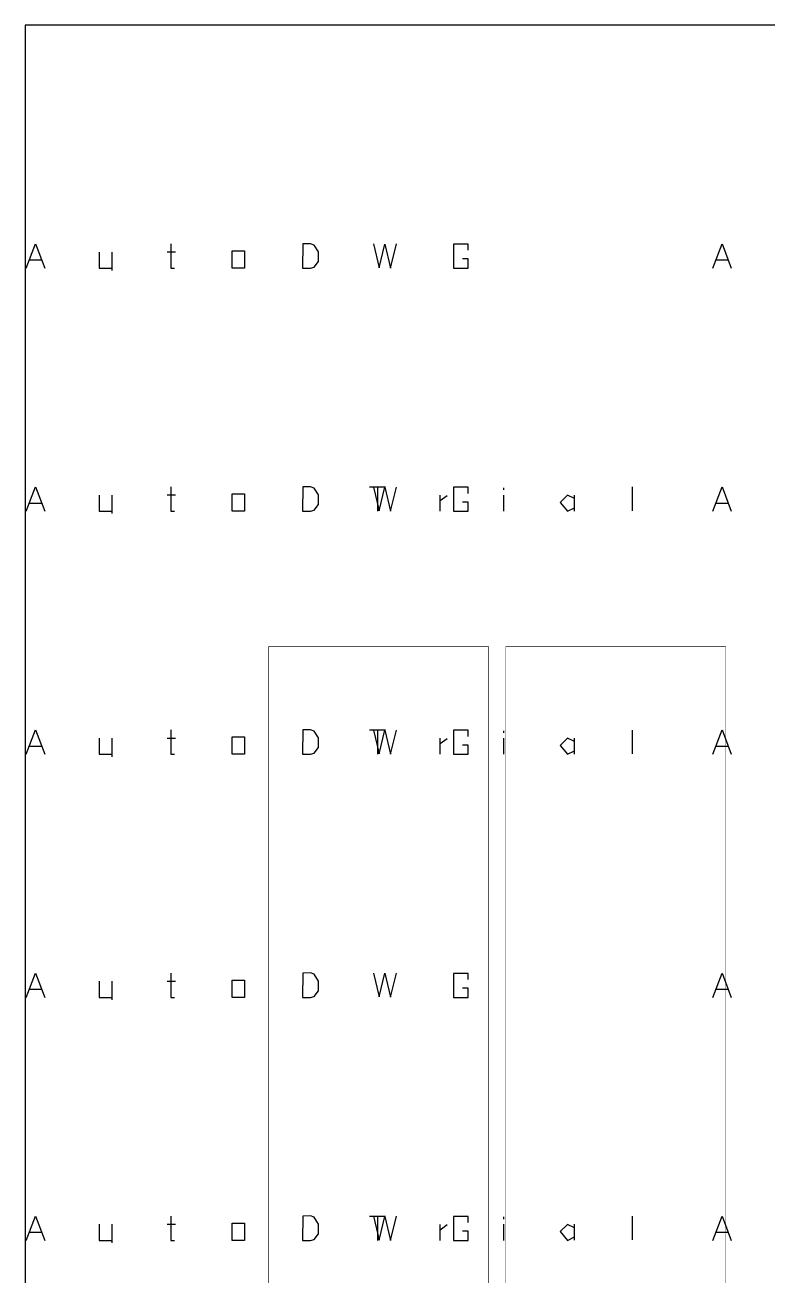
# Model space of a CAD drawing. Extents: x 0 to 595, y -1 to 841.
# Drawn here: x 0.2 to 128.9, y 624.8 to 841.4 of the extents above; entities that cross this region are included whole.
import ezdxf

# ---------------------------------------------------------------- set-up
doc = ezdxf.new("R2010")
doc.units = 0
doc.header["$MEASUREMENT"] = 0
doc.header["$XCLIPFRAME"] = 2
for name, color, linetype in [('at_Entity', 7, 'Continuous'), ('at_Rect', 7, 'Continuous'), ('at_Solid', 7, 'Continuous'), ('at_Text', 7, 'Continuous')]:
    doc.layers.add(name, color=color, linetype=linetype)
picture_1 = doc.add_image_def('image1.jpg', size_in_pixel=(1446, 2048))

msp = doc.modelspace()

# ---------------------------------------------------------------- linework, layer by layer
at = {"color": 28}
for p, q in [((119.31, 799.28), (120.91, 803.48)), ((120.91, 803.48), (122.51, 799.28)), ((119.9, 800.68), (121.9, 800.68)), ((0.42, 757.2), (2.02, 761.41)), ((2.02, 761.41), (3.62, 757.2)), ((25.45, 761.41), (25.45, 757.2)), ((36.06, 760.18), (38.23, 760.18)), ((36.06, 757.2), (36.06, 760.18)), ((38.23, 760.18), (38.23, 757.2)), ((48.3, 761.41), (48.29, 757.2)), ((49.68, 761.42), (48.3, 761.41)), ((50.31, 761.19), (49.68, 761.42)), ((51.04, 760.02), (50.31, 761.19)), ((60.54, 761.38), (61.54, 757.25)), ((61.54, 757.25), (62.54, 761.36)), ((62.54, 761.36), (63.53, 757.2)), ((63.53, 757.2), (64.53, 761.38)), ((76.97, 761.34), (74.43, 761.34)), ((74.43, 761.34), (74.43, 757.2)), ((76.95, 760.28), (76.97, 761.34)), ((1, 758.6), (3.01, 758.6)), ((13.04, 759.98), (13.04, 757.2)), ((15.24, 759.98), (15.24, 756.78)), ((24.84, 760), (26.26, 760)), ((50.29, 757.37), (51.02, 758.34)), ((51.02, 758.34), (51.04, 760.02)), ((76.97, 758.78), (75.96, 758.78)), ((76.95, 757.2), (76.97, 758.78)), ((13.04, 757.2), (15.24, 757.2)), ((25.45, 757.2), (26.11, 757.2)), ((38.23, 757.2), (36.06, 757.2)), ((48.29, 757.2), (49.65, 757.2)), ((49.65, 757.2), (50.29, 757.37)), ((74.43, 757.2), (76.95, 757.2)), ((119.31, 673.04), (120.91, 677.25)), ((120.91, 677.25), (122.51, 673.04)), ((119.9, 674.44), (121.9, 674.44)), ((0.42, 630.97), (2.02, 635.17)), ((2.02, 635.17), (3.62, 630.97)), ((25.45, 635.17), (25.45, 630.97)), ((48.3, 635.17), (48.29, 630.97)), ((49.68, 635.19), (48.3, 635.17)), ((50.31, 634.96), (49.68, 635.19)), ((51.04, 633.79), (50.31, 634.96)), ((60.54, 635.15), (61.54, 631.02)), ((61.54, 631.02), (62.54, 635.13)), ((62.54, 635.13), (63.53, 630.97)), ((63.53, 630.97), (64.53, 635.15)), ((76.97, 635.11), (74.43, 635.11)), ((74.43, 635.11), (74.43, 630.97)), ((76.95, 634.05), (76.97, 635.11)), ((1, 632.37), (3.01, 632.37)), ((13.04, 633.75), (13.04, 630.97)), ((15.24, 633.75), (15.24, 630.55)), ((24.84, 633.77), (26.26, 633.77)), ((36.06, 633.95), (38.23, 633.95)), ((36.06, 630.97), (36.06, 633.95)), ((38.23, 633.95), (38.23, 630.97)), ((51.02, 632.11), (51.04, 633.79)), ((76.97, 632.54), (75.96, 632.54)), ((76.95, 630.97), (76.97, 632.54)), ((13.04, 630.97), (15.24, 630.97)), ((25.45, 630.97), (26.11, 630.97)), ((38.23, 630.97), (36.06, 630.97)), ((48.29, 630.97), (49.65, 630.97)), ((49.65, 630.97), (50.29, 631.14)), ((50.29, 631.14), (51.02, 632.11)), ((74.43, 630.97), (76.95, 630.97))]:
    msp.add_line(p, q, dxfattribs=at)
at = {"layer": 'at_Entity', "color": 28}
for p, q in [((59.88, 719.33), (62.66, 719.33)), ((61.26, 719.33), (61.26, 715.12)), ((83.12, 718.8), (83.12, 719.17)), ((105.36, 719.31), (105.34, 715.21)), ((72.07, 717.9), (72.07, 715.12)), ((72.1, 716.96), (73.29, 717.85)), ((83.1, 717.91), (83.1, 715.12)), ((94.17, 717.9), (92.91, 716.64)), ((95.34, 717.31), (94.17, 717.9)), ((95.32, 717.91), (95.32, 715.15)), ((92.91, 716.64), (94.14, 715.12)), ((94.14, 715.12), (95.34, 715.72))]:
    msp.add_line(p, q, dxfattribs=at)
at = {"layer": 'at_Entity', "color": 7}
for points in [[(42.42, 733.79, 0.0822, 0.0822, 0), (80.44, 733.79, 0.0822, 0.0822, 0)], [(42.42, 205.75, 0.0822, 0.0822, 0), (42.42, 733.79, 0.0822, 0.0822, 0)], [(80.44, 733.79, 0.0822, 0.0822, 0), (80.44, 205.75, 0.0822, 0.0822, 0)], [(83.49, 733.79, 0.0822, 0.0822, 0), (121.53, 733.79, 0.0822, 0.0822, 0)], [(83.49, 205.75, 0.0822, 0.0822, 0), (83.49, 733.79, 0.0822, 0.0822, 0)], [(121.53, 733.79, 0.0822, 0.0822, 0), (121.53, 205.75, 0.0822, 0.0822, 0)]]:
    msp.add_lwpolyline(points, format="xyseb", dxfattribs=at)
at = {"layer": 'at_Rect', "color": 28}
for p, q in [((59.88, 761.41), (62.66, 761.41)), ((61.26, 761.41), (61.26, 757.2)), ((83.12, 760.88), (83.12, 761.25)), ((105.36, 761.39), (105.34, 757.28)), ((72.07, 759.97), (72.07, 757.2)), ((72.1, 759.04), (73.29, 759.93)), ((83.1, 759.99), (83.1, 757.2)), ((94.17, 759.97), (92.91, 758.72)), ((92.91, 758.72), (94.14, 757.2)), ((95.34, 759.38), (94.17, 759.97)), ((95.32, 759.99), (95.32, 757.22)), ((94.14, 757.2), (95.34, 757.8)), ((59.88, 635.17), (62.66, 635.17)), ((61.26, 635.17), (61.26, 630.97)), ((83.12, 634.64), (83.12, 635.02)), ((105.36, 635.16), (105.34, 631.05)), ((72.07, 633.74), (72.07, 630.97)), ((72.1, 632.81), (73.29, 633.7)), ((83.1, 633.76), (83.1, 630.97)), ((94.17, 633.74), (92.91, 632.48)), ((92.91, 632.48), (94.14, 630.97)), ((95.34, 633.15), (94.17, 633.74)), ((95.32, 633.76), (95.32, 630.99)), ((94.14, 630.97), (95.34, 631.57))]:
    msp.add_line(p, q, dxfattribs=at)
at = {"layer": 'at_Solid', "color": 28}
for p, q in [((0.42, 799.28), (2.02, 803.48)), ((2.02, 803.48), (3.62, 799.28)), ((25.45, 803.48), (25.45, 799.28)), ((48.3, 803.48), (48.29, 799.28)), ((49.68, 803.5), (48.3, 803.48)), ((50.31, 803.27), (49.68, 803.5)), ((60.54, 803.46), (61.54, 799.33)), ((61.54, 799.33), (62.54, 803.44)), ((62.54, 803.44), (63.53, 799.28)), ((63.53, 799.28), (64.53, 803.46)), ((76.97, 803.42), (74.43, 803.42)), ((74.43, 803.42), (74.43, 799.28)), ((76.95, 802.36), (76.97, 803.42)), ((13.04, 802.06), (13.04, 799.28)), ((15.24, 802.06), (15.24, 798.86)), ((24.84, 802.08), (26.26, 802.08)), ((36.06, 802.26), (38.23, 802.26)), ((36.06, 799.28), (36.06, 802.26)), ((38.23, 802.26), (38.23, 799.28)), ((51.04, 802.09), (50.31, 803.27)), ((51.02, 800.42), (51.04, 802.09)), ((1, 800.68), (3.01, 800.68)), ((13.04, 799.28), (15.24, 799.28)), ((25.45, 799.28), (26.11, 799.28)), ((38.23, 799.28), (36.06, 799.28)), ((48.29, 799.28), (49.65, 799.28)), ((49.65, 799.28), (50.29, 799.45)), ((50.29, 799.45), (51.02, 800.42)), ((74.43, 799.28), (76.95, 799.28)), ((76.97, 800.85), (75.96, 800.85)), ((76.95, 799.28), (76.97, 800.85)), ((119.31, 715.12), (120.91, 719.33)), ((120.91, 719.33), (122.51, 715.12)), ((119.9, 716.52), (121.9, 716.52)), ((0.42, 673.04), (2.02, 677.25)), ((2.02, 677.25), (3.62, 673.04)), ((13.04, 675.83), (13.04, 673.04)), ((15.24, 675.83), (15.24, 672.62)), ((24.84, 675.84), (26.26, 675.84)), ((25.45, 677.25), (25.45, 673.04)), ((36.06, 676.03), (38.23, 676.03)), ((36.06, 673.04), (36.06, 676.03)), ((38.23, 676.03), (38.23, 673.04)), ((48.3, 677.25), (48.29, 673.04)), ((49.68, 677.27), (48.3, 677.25)), ((50.31, 677.04), (49.68, 677.27)), ((51.04, 675.86), (50.31, 677.04)), ((51.02, 674.19), (51.04, 675.86)), ((60.54, 677.23), (61.54, 673.1)), ((61.54, 673.1), (62.54, 677.21)), ((62.54, 677.21), (63.53, 673.05)), ((63.53, 673.05), (64.53, 677.23)), ((76.97, 677.19), (74.43, 677.19)), ((74.43, 677.19), (74.43, 673.04)), ((76.95, 676.12), (76.97, 677.19)), ((1, 674.44), (3.01, 674.44)), ((50.29, 673.21), (51.02, 674.19)), ((76.97, 674.62), (75.96, 674.62)), ((76.95, 673.04), (76.97, 674.62)), ((13.04, 673.04), (15.24, 673.04)), ((25.45, 673.04), (26.11, 673.04)), ((38.23, 673.04), (36.06, 673.04)), ((48.29, 673.04), (49.65, 673.04)), ((49.65, 673.04), (50.29, 673.21)), ((74.43, 673.04), (76.95, 673.04))]:
    msp.add_line(p, q, dxfattribs=at)
at = {"layer": 'at_Text', "color": 28}
for p, q in [((119.31, 757.2), (120.91, 761.41)), ((120.91, 761.41), (122.51, 757.2)), ((119.9, 758.6), (121.9, 758.6)), ((0.42, 715.12), (2.02, 719.33)), ((2.02, 719.33), (3.62, 715.12)), ((25.45, 719.33), (25.45, 715.12)), ((48.3, 719.33), (48.29, 715.12)), ((49.68, 719.34), (48.3, 719.33)), ((50.31, 719.11), (49.68, 719.34)), ((51.04, 717.94), (50.31, 719.11)), ((60.54, 719.31), (61.54, 715.17)), ((61.54, 715.17), (62.54, 719.28)), ((62.54, 719.28), (63.53, 715.13)), ((63.53, 715.13), (64.53, 719.31)), ((76.97, 719.27), (74.43, 719.27)), ((74.43, 719.27), (74.43, 715.12)), ((76.95, 718.2), (76.97, 719.27)), ((13.04, 717.9), (13.04, 715.12)), ((15.24, 717.9), (15.24, 714.7)), ((24.84, 717.92), (26.26, 717.92)), ((36.06, 718.11), (38.23, 718.11)), ((36.06, 715.12), (36.06, 718.11)), ((38.23, 718.11), (38.23, 715.12)), ((51.02, 716.26), (51.04, 717.94)), ((1, 716.52), (3.01, 716.52)), ((13.04, 715.12), (15.24, 715.12)), ((25.45, 715.12), (26.11, 715.12)), ((38.23, 715.12), (36.06, 715.12)), ((48.29, 715.12), (49.65, 715.12)), ((49.65, 715.12), (50.29, 715.29)), ((50.29, 715.29), (51.02, 716.26)), ((74.43, 715.12), (76.95, 715.12)), ((76.97, 716.7), (75.96, 716.7)), ((76.95, 715.12), (76.97, 716.7)), ((119.31, 630.97), (120.91, 635.17)), ((120.91, 635.17), (122.51, 630.97)), ((119.9, 632.37), (121.9, 632.37))]:
    msp.add_line(p, q, dxfattribs=at)

# ---------------------------------------------------------------- pictures from other files: only their frames are drawn
image = msp.add_image(picture_1, insert=(0, 0.01), size_in_units=(594.46, 841.54))
image.set_boundary_path([(0.026, 2047.983), (1446.026, 2047.983), (1446.026, -0.017), (0.026, -0.017), (0.026, 2047.983)])

doc.saveas('drawing.dxf')
